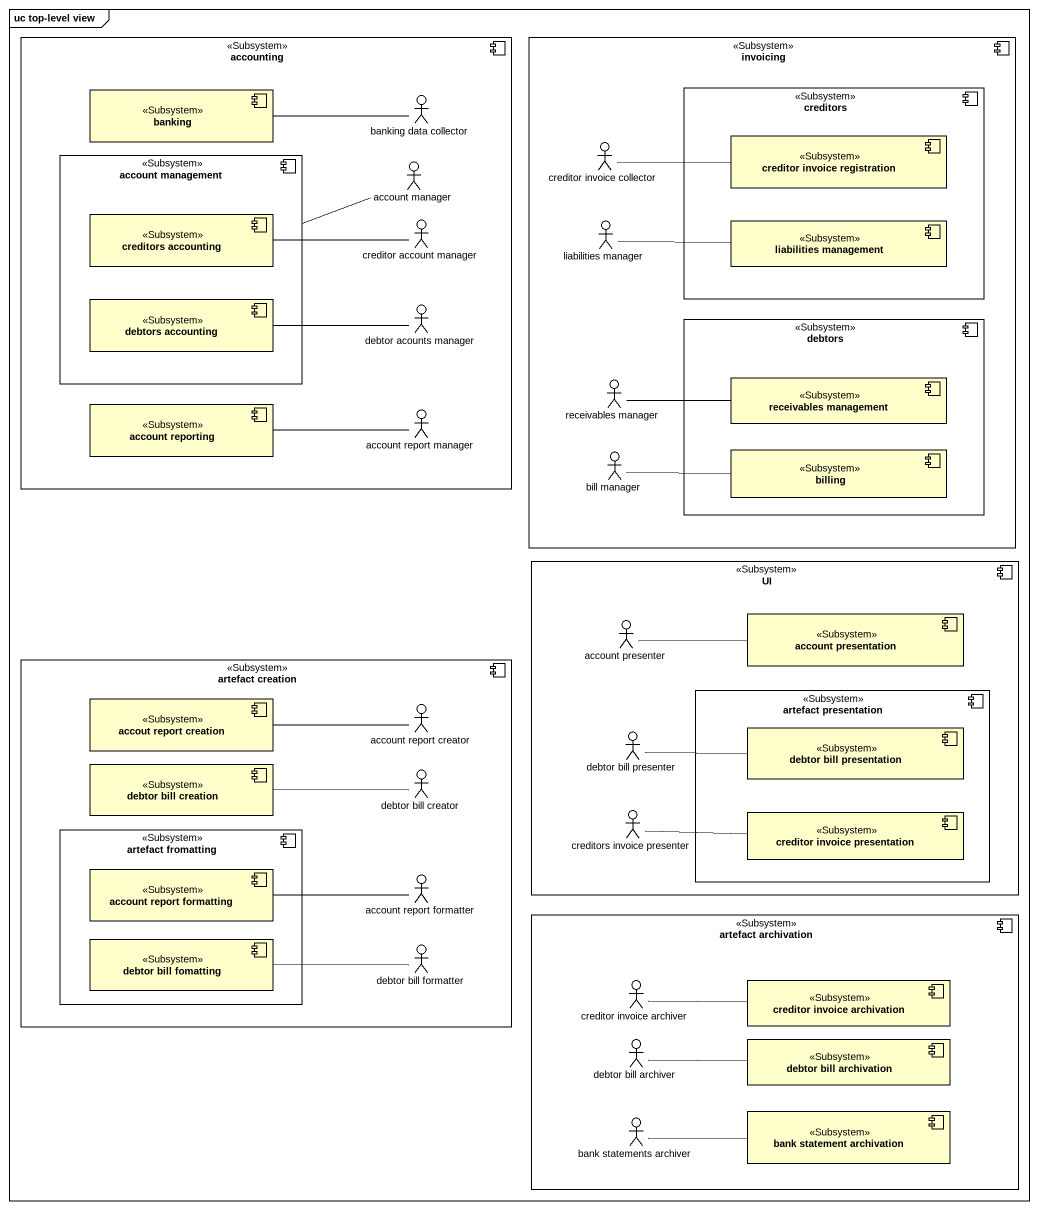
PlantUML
@startuml
mainframe uc top-level view
component accounting <<Subsystem>> {
  component banking <<Subsystem>>
  actor "banking data collector" as banking_data_collector
  component "account management" as account_management <<Subsystem>> {
    component "creditors accounting" as creditors_accounting <<Subsystem>>
    component "debtors accounting" as debtors_accounting <<Subsystem>>
  }
  actor "account manager" as account_manager
  actor "creditor account manager" as creditor_account_manager
  actor "debtor acounts manager" as debtor_acounts_manager
  component "account reporting" as account_reporting <<Subsystem>>
  actor "account report manager" as account_report_manager
}
component invoicing <<Subsystem>> {
  component creditors <<Subsystem>> {
    component "creditor invoice registration" as creditor_invoice <<Subsystem>>
    component "liabilities management" as liabilities_management <<Subsystem>>
  }
  actor "creditor invoice collector" as creditor_invoice_collector
  actor "liabilities manager" as liabilities_manager
  component debtors <<Subsystem>> {
    component "receivables management" as receivables_management <<Subsystem>>
    component billing <<Subsystem>>
  }
  actor "receivables manager" as receivables_manager
  actor "bill manager" as bill_manager
}
component UI <<Subsystem>> {
  actor "account presenter" as account_presenter
  component "account presentation" as account_presentation <<Subsystem>>
  component "artefact presentation" as artefact_presentation <<Subsystem>> {
    component "debtor bill presentation" as debtor_bill_presentation <<Subsystem>>
    component "creditor invoice presentation" as creditor_invoice_2 <<Subsystem>>
  }
  actor "debtor bill presenter" as debtor_bill_presenter
  actor "creditors invoice presenter" as creditors_invoice_presenter
}
component "artefact creation" as artefact_creation <<Subsystem>> {
  component "accout report creation" as accout_report_creation <<Subsystem>>
  actor "account report creator" as account_report_creator
  component "debtor bill creation" as debtor_bill_creation <<Subsystem>>
  actor "debtor bill creator" as debtor_bill_creator
  component "artefact fromatting" as artefact_fromatting <<Subsystem>> {
    component "account report formatting" as account_report_formatting <<Subsystem>>
    component "debtor bill fomatting" as debtor_bill_fomatting <<Subsystem>>
  }
  actor "account report formatter" as account_report_formatter
  actor "debtor bill formatter" as debtor_bill_formatter
}
component "artefact archivation" as artefact_archivation <<Subsystem>> {
  actor "creditor invoice archiver" as creditor_invoice_archiver
  component "creditor invoice archivation" as creditor_invoice_archivation <<Subsystem>>
  actor "debtor bill archiver" as debtor_bill_archiver
  component "debtor bill archivation" as debtor_bill_archivation <<Subsystem>>
  actor "bank statements archiver" as bank_statements_archiver
  component "bank statement archivation" as bank_statement_archivation <<Subsystem>>
}
banking_data_collector -left- banking
creditor_invoice_collector -right- creditor_invoice
account_manager -left- account_management
creditor_account_manager -left- creditors_accounting
liabilities_manager -right- liabilities_management
debtor_acounts_manager -left- debtors_accounting
account_report_manager -left- account_reporting
receivables_manager -right- receivables_management
bill_manager -right- billing
account_presenter -right- account_presentation
account_report_creator -left- accout_report_creation
debtor_bill_presenter -right- debtor_bill_presentation
debtor_bill_creator -left- debtor_bill_creation
creditors_invoice_presenter -right- creditor_invoice_2
account_report_formatter -left- account_report_formatting
debtor_bill_formatter -left- debtor_bill_fomatting
creditor_invoice_archiver -right- creditor_invoice_archivation
debtor_bill_archiver -right- debtor_bill_archivation
bank_statements_archiver -right- bank_statement_archivation
@enduml
